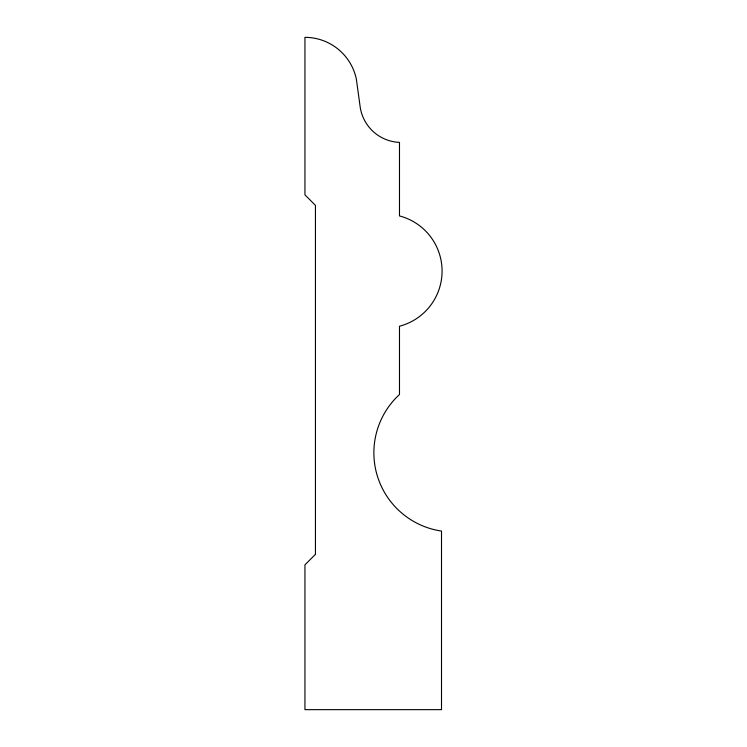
<?xml version="1.0" encoding="UTF-8"?>
<svg xmlns="http://www.w3.org/2000/svg" width="747" height="747" viewBox="0 0 747 747"><rect width="100%" height="100%" fill="white"/><g stroke="black" fill="none" stroke-linecap="round" stroke-linejoin="round"><path stroke-width="1.12" d="M315.449 554.339L304.944 564.844L304.944 709.65L441.505 709.65L441.505 531.07A79.117 79.117 0 0 1 399.486 394.509L399.486 326.234A57.005 57.005 0 0 0 399.486 215.93L399.486 142.397A41.487 41.487 0 0 1 360.269 107.633L356.347 79.089A52.523 52.523 0 0 0 304.944 37.35L304.944 194.855L315.449 205.36L315.449 554.339"/></g></svg>
